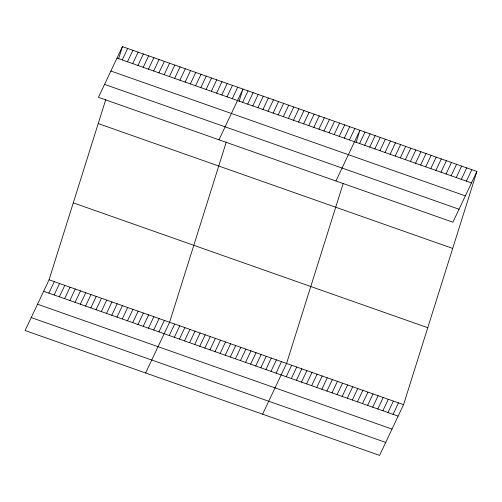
<?xml version="1.0" encoding="UTF-8"?>
<svg xmlns="http://www.w3.org/2000/svg" width="502" height="502" viewBox="0 0 502 502"><rect width="100%" height="100%" fill="white"/><g stroke="black" fill="none" stroke-linecap="round" stroke-linejoin="round"><path stroke-width="0.75" d="M476.9 171.471L452.923 222.198L98.448 97.338L122.425 46.611L476.9 171.471L403.552 404.662L379.575 455.389L25.1 330.529L49.077 279.802L105.746 99.641M118.56 58.903L122.425 46.611M226.264 142.091L169.601 322.259L145.624 372.98M239.077 101.354L242.943 89.067L218.972 139.788M343.242 183.299L286.573 363.461L262.602 414.181M356.056 142.555L359.921 130.269L335.945 180.99M122.243 59.926L127.665 48.462M127.483 61.771L132.904 50.307M132.723 63.616L138.144 52.152M137.962 65.461L143.384 53.996M143.202 67.312L148.623 55.841M148.441 69.157L153.863 57.686M153.681 71.002L159.103 59.531M48.895 293.118L54.316 281.653M158.921 72.846L164.342 61.382M54.134 294.963L59.556 283.498M164.167 74.691L169.582 63.227M59.374 296.807L64.796 285.343M169.406 76.536L174.821 65.072M64.614 298.652L70.035 287.188M174.646 78.381L180.061 66.917M69.853 300.503L75.275 289.033M179.885 80.232L185.307 68.761M75.093 302.348L80.515 290.878M185.125 82.077L190.547 70.606M80.339 304.193L85.754 292.722M190.365 83.922L195.786 72.451M85.578 306.038L90.994 294.574M195.604 85.767L201.026 74.302M90.818 307.883L96.24 296.418M200.844 87.612L206.266 76.147M96.058 309.728L101.479 298.263M206.084 89.456L211.505 77.992M101.297 311.573L106.719 300.108M211.323 91.301L216.745 79.837M106.537 313.424L111.959 301.953M216.563 93.152L221.984 81.682M111.777 315.269L117.198 303.798M221.802 94.997L227.224 83.527M117.016 317.113L122.438 305.643M227.042 96.842L232.464 85.378M122.256 318.958L127.677 307.494M232.282 98.687L237.703 87.222M127.495 320.803L132.917 309.339M132.735 322.648L138.157 311.184M242.61 102.326L248.032 90.856M137.975 324.493L143.396 313.028M247.699 104.115L253.115 92.65M143.214 326.344L148.636 314.873M252.782 105.909L258.204 94.439M148.46 328.189L153.876 316.718M257.871 107.698L263.286 96.233M153.7 330.034L159.115 318.563M262.954 109.492L268.375 98.022M158.939 331.878L164.355 320.414M268.043 111.281L273.458 99.816M273.126 113.075L278.547 101.605M169.262 335.518L174.683 324.047M278.215 114.864L283.63 103.399M174.351 337.306L179.772 325.842M283.297 116.659L288.719 105.188M179.434 339.101L184.855 327.63M288.386 118.447L293.808 106.982M184.523 340.889L189.944 329.425M293.469 120.242L298.891 108.771M189.605 342.684L195.027 331.213M298.558 122.03L303.98 110.565M194.694 344.472L200.116 333.008M303.641 123.825L309.063 112.354M199.777 346.267L205.199 334.796M308.73 125.613L314.152 114.149M204.866 348.055L210.288 336.591M313.813 127.408L319.234 115.937M209.949 349.85L215.371 338.379M318.902 129.196L324.323 117.732M215.038 351.638L220.46 340.174M323.985 130.991L329.406 119.52M220.121 353.433L225.542 341.962M329.074 132.779L334.495 121.315M225.21 355.221L230.631 343.757M334.156 134.574L339.578 123.103M230.292 357.016L235.714 345.545M339.245 136.362L344.667 124.898M235.382 358.804L240.803 347.34M344.328 138.157L349.75 126.686M240.464 360.599L245.886 349.128M349.417 139.945L354.839 128.481M245.553 362.388L250.975 350.923M250.636 364.182L256.058 352.711M359.589 143.528L365.01 132.064M255.725 365.971L261.147 354.506M364.672 145.323L370.093 133.852M260.814 367.765L266.229 356.294M369.761 147.111L375.182 135.647M265.897 369.554L271.318 358.089M374.843 148.906L380.265 137.435M270.986 371.348L276.401 359.878M379.932 150.694L385.354 139.23M276.069 373.137L281.49 361.672M385.015 152.482L390.437 141.018M390.104 154.277L395.526 142.813M286.24 376.72L291.662 365.255M395.187 156.066L400.609 144.601M291.329 378.514L296.745 367.044M400.276 157.86L405.698 146.396M296.412 380.303L301.834 368.838M405.365 159.649L410.78 148.184M301.501 382.097L306.917 370.627M410.448 161.443L415.869 149.979M306.584 383.886L312.006 372.421M415.537 163.232L420.952 151.767M311.673 385.674L317.088 374.21M420.62 165.026L426.041 153.562M316.756 387.469L322.177 376.004M425.709 166.815L431.124 155.35M321.845 389.257L327.26 377.793M430.791 168.609L436.213 157.145M326.927 391.052L332.349 379.587M435.88 170.398L441.296 158.933M332.017 392.84L337.438 381.376M440.963 172.192L446.385 160.722M337.099 394.635L342.521 383.17M446.052 173.981L451.467 162.516M342.188 396.423L347.61 384.959M451.135 175.775L456.556 164.305M347.271 398.218L352.693 386.753M456.224 177.564L461.639 166.099M352.36 400.006L357.782 388.542M461.307 179.358L466.728 167.888M357.443 401.801L362.864 390.33M466.396 181.147L471.811 169.682M362.532 403.589L367.953 392.125M367.615 405.384L373.036 393.913M372.704 407.172L378.125 395.708M377.786 408.967L383.208 397.496M382.875 410.755L388.297 399.291M387.958 412.55L393.38 401.079M393.047 414.338L398.469 402.874M117.004 58.081L471.478 182.941M110.879 71.033L465.354 195.893M104.573 84.38L459.048 209.24M98.216 123.567L452.697 248.427M73.279 202.852L427.76 327.712M49.077 279.802L403.552 404.662M43.655 291.273L398.13 416.133M37.531 304.225L392.012 429.084M31.224 317.571L385.699 442.431"/></g></svg>
